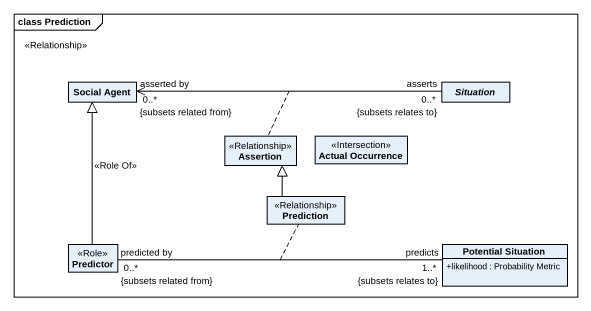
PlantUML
@startuml
mainframe class Prediction
hide circle
hide empty members
skinparam classAttributeIconSize 0
class "Social Agent" as Social_Agent
abstract class Situation
class Assertion <<Relationship>>
class "Actual Occurrence" as Actual_Occurrence <<Intersection>>
class Prediction <<Relationship>>
class Predictor <<Role>>
class "Potential Situation" as Potential_Situation {
  +likelihood : Probability Metric
}
Social_Agent "asserted by\n0..*\n{subsets related from}" <-right- "asserts\n0..*\n{subsets relates to}" Situation
(Social_Agent, Situation) .. Assertion
Prediction -up-|> Assertion
Predictor -up-|> Social_Agent : <<Role Of>>
Predictor "predicted by\n0..*\n{subsets related from}" -right- "predicts\n1..*\n{subsets relates to}" Potential_Situation : <<Relationship>>
(Predictor, Potential_Situation) .. Prediction
@enduml
